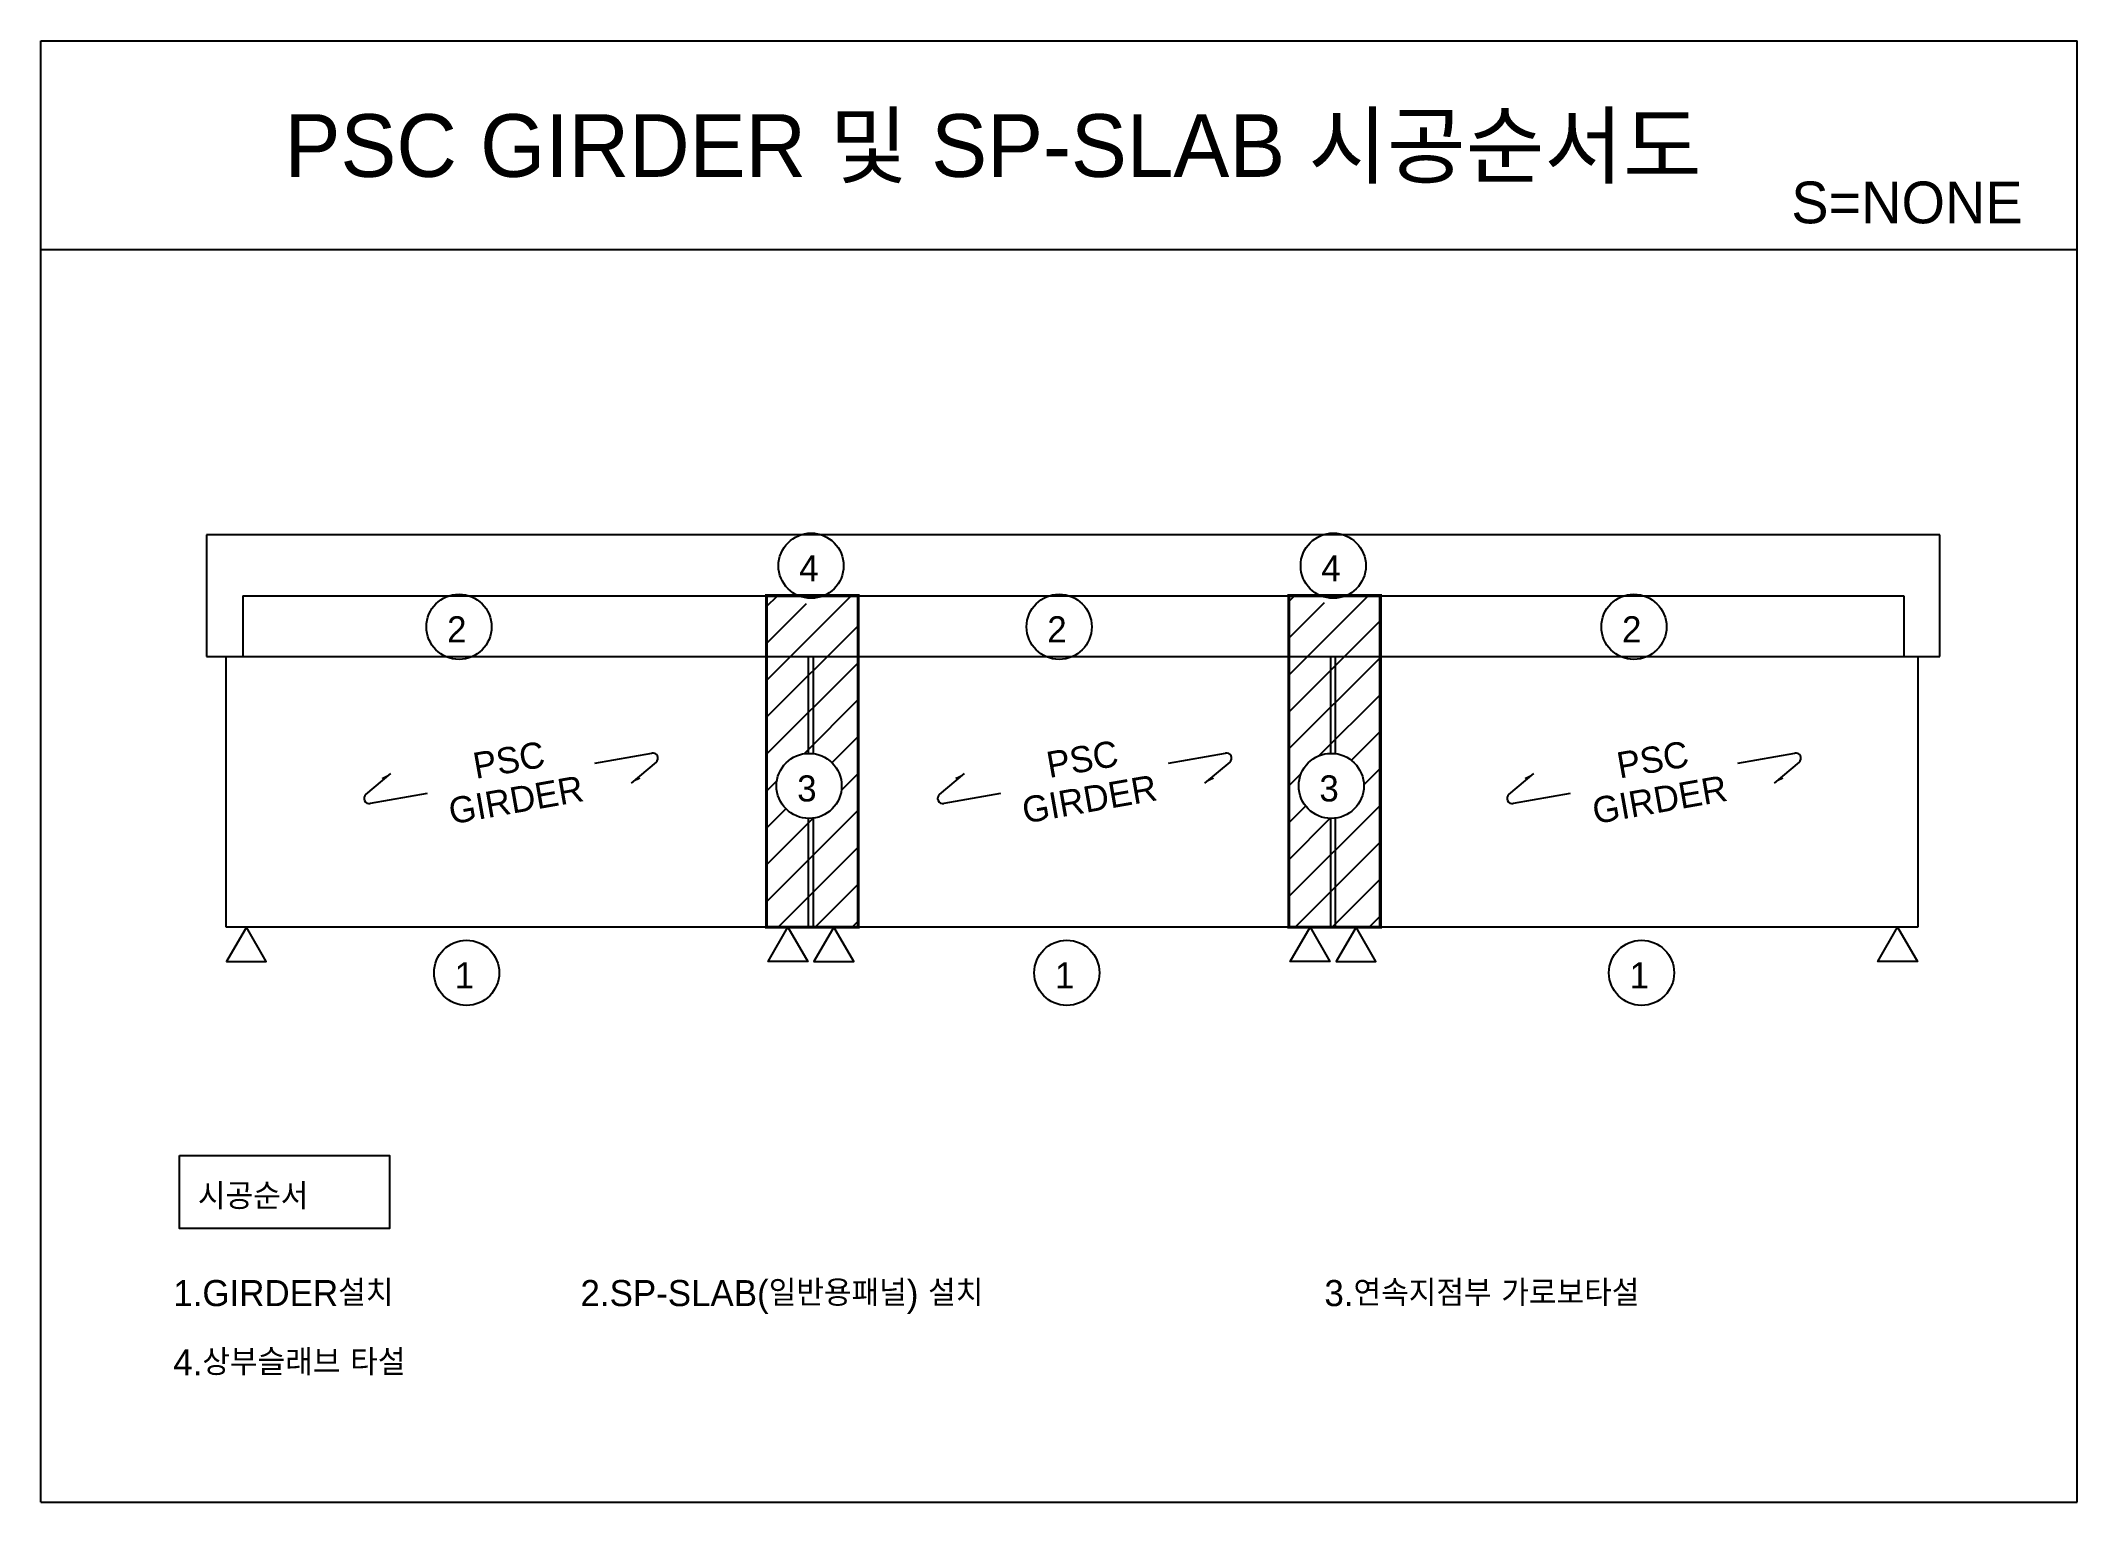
# Model space of a CAD drawing. Extents: x 0 to 195, y -140 to 0.
import ezdxf
from ezdxf.enums import TextEntityAlignment as Align

# ---------------------------------------------------------------- set-up
doc = ezdxf.new("R2010")
doc.units = 0
doc.header["$LTSCALE"] = 300
doc.layers.get('0').update_dxf_attribs({"linetype": 'CONTINUOUS'})
doc.layers.add('txt', color=7, linetype='CONTINUOUS')
doc.styles.add('GHS', font='djdg.shx', dxfattribs={"bigfont": 'ghs.shx'})
doc.styles.add('주TITLE', font='taegulim.TTF')
pattern_1 = [(45, (-4265.4755, 931.7988), (-1.767767, 1.767767), [])]

# ---------------------------------------------------------------- blocks, each defined once
blk = doc.blocks.new('plmark')
at = {"color": 3}
for p, q in [((-5.78, 0.93), (-3.07, 2.5)), ((0, 0), (-5.53, 0))]:
    blk.add_line(p, q, dxfattribs=at)
blk.add_arc((-5.53, 0.5), 0.5, 120, 270, dxfattribs=at)
blk.add_solid([(-3.91, 2.02), (-4.03, 2.24), (-3.07, 2.5)], dxfattribs=at)

msp = doc.modelspace()

# ---------------------------------------------------------------- hatches: boundary and pattern name
h = msp.add_hatch()
h.set_pattern_fill('ANSI31', color=1, scale=20, style=0)
h.set_pattern_definition(pattern_1)
h.paths.add_polyline_path([(78.27, -58.97), (78.27, -53.16), (75.83, -53.16, -0.378435), (71.69, -53.16), (69.5, -53.16), (69.5, -58.97)])
h.paths.add_polyline_path([(73.49, -58.97), (69.5, -58.97), (69.5, -84.91), (73.49, -84.91), (73.49, -74.51, -0.407167), (70.44, -71.38, -0.407167), (73.49, -68.26)])
h.paths.add_polyline_path([(73.49, -68.26, -0.040128), (73.99, -68.29), (73.99, -58.97), (73.49, -58.97)])
h.paths.add_polyline_path([(73.99, -68.29, -0.374831), (76.69, -71.38, -0.374831), (73.99, -74.48), (73.99, -84.91), (78.27, -84.91), (78.27, -58.97), (73.99, -58.97)])
h.paths.add_polyline_path([(73.99, -74.48, -0.040128), (73.49, -74.51), (73.49, -84.91), (73.99, -84.91)])
h = msp.add_hatch()
h.set_pattern_fill('ANSI31', color=1, scale=20, style=0)
h.set_pattern_definition(pattern_1)
h.paths.add_polyline_path([(128.27, -53.16), (125.83, -53.16, -0.378435), (121.69, -53.16), (119.5, -53.16), (119.5, -58.97), (128.27, -58.97)])
h.paths.add_polyline_path([(123.49, -58.97), (119.5, -58.97), (119.5, -84.91), (123.49, -84.91), (123.49, -74.51, -0.407167), (120.44, -71.38, -0.407167), (123.49, -68.26)])
h.paths.add_polyline_path([(123.99, -68.29, -0.374831), (126.69, -71.38, -0.374831), (123.99, -74.48), (123.99, -84.91), (128.27, -84.91), (128.27, -58.97), (123.99, -58.97)])
h.paths.add_polyline_path([(123.99, -58.97), (123.49, -58.97), (123.49, -68.26, -0.040128), (123.99, -68.29)])
h.paths.add_polyline_path([(123.99, -74.48, -0.040128), (123.49, -74.51), (123.49, -84.91), (123.99, -84.91)])

# ---------------------------------------------------------------- linework, layer by layer
for p, q in [((0, 0), (195, 0)), ((0, -140), (0, 0)), ((195, -140), (195, 0)), ((0, -20), (195, -20)), ((69.5, -58.97), (69.5, -53.16)), ((78.27, -58.97), (78.27, -53.16)), ((119.5, -58.97), (119.5, -53.16)), ((128.27, -58.97), (128.27, -53.16)), ((69.5, -58.97), (78.27, -58.97)), ((78.27, -58.97), (78.27, -84.91)), ((69.5, -84.91), (78.27, -84.91)), ((0, -140), (195, -140))]:
    msp.add_line(p, q)
at = {"color": 4}
for p, q in [((181.85, -47.34), (15.88, -47.34)), ((15.88, -47.34), (15.88, -58.97)), ((181.85, -58.97), (181.85, -47.34)), ((19.35, -53.16), (69.5, -53.16)), ((19.35, -53.16), (19.35, -58.97)), ((78.27, -53.16), (119.5, -53.16)), ((128.27, -53.16), (178.39, -53.16)), ((178.39, -53.16), (178.39, -58.97)), ((15.88, -58.97), (181.85, -58.97)), ((17.74, -84.91), (17.74, -58.97)), ((19.35, -58.97), (69.5, -58.97)), ((78.27, -58.97), (119.5, -58.97)), ((128.27, -58.97), (178.39, -58.97)), ((179.74, -58.97), (179.74, -84.91)), ((73.49, -84.91), (17.74, -84.91)), ((123.49, -84.91), (73.99, -84.91)), ((179.74, -84.91), (123.99, -84.91))]:
    msp.add_line(p, q, dxfattribs=at)
at = {"color": 3}
for p, q in [((73.49, -58.97), (73.49, -68.26)), ((73.99, -68.29), (73.99, -58.97)), ((123.49, -58.97), (123.49, -68.26)), ((123.99, -68.29), (123.99, -58.97)), ((73.49, -74.51), (73.49, -84.91)), ((73.99, -84.91), (73.99, -74.48)), ((123.49, -74.51), (123.49, -84.91)), ((123.99, -84.91), (123.99, -74.48))]:
    msp.add_line(p, q, dxfattribs=at)
at = {"color": 4, "const_width": 0.3, "flags": 128}
for points in [[(69.5, -53.16), (78.27, -53.16), (78.27, -84.91), (69.5, -84.91), (69.5, -53.16)], [(119.5, -53.16), (128.27, -53.16), (128.27, -84.91), (119.5, -84.91), (119.5, -53.16)]]:
    msp.add_lwpolyline(points, dxfattribs=at)
at = {"color": 4}
for points in [[(19.7, -84.91), (17.79, -88.21), (21.6, -88.21)], [(71.54, -84.91), (73.44, -88.21), (69.64, -88.21)], [(75.95, -84.91), (74.04, -88.21), (77.85, -88.21)], [(121.54, -84.91), (123.44, -88.21), (119.64, -88.21)], [(125.95, -84.91), (124.04, -88.21), (127.85, -88.21)], [(177.79, -84.91), (179.69, -88.21), (175.89, -88.21)]]:
    msp.add_lwpolyline(points, close=True, dxfattribs=at)
at = {"color": 7}
msp.add_lwpolyline([(13.28, -106.78), (33.39, -106.78), (33.39, -113.76), (13.28, -113.76)], close=True, dxfattribs=at)
at = {"color": 1}
for centre in [(73.76, -50.29), (123.76, -50.29), (40.05, -56.14), (97.52, -56.14), (152.55, -56.14), (73.57, -71.38), (123.57, -71.38), (40.78, -89.28), (98.25, -89.28), (153.28, -89.28)]:
    msp.add_circle(centre, 3.12, dxfattribs=at)

# ---------------------------------------------------------------- block references
at = {"color": 3, "xscale": -1, "yscale": -1, "rotation": 10.00000000002579}
for p in [(53.07, -69.19), (107.99, -69.19), (162.51, -69.19)]:
    msp.add_blockref('plmark', p, dxfattribs=at)
at = {"color": 3, "rotation": 10.00000000002577}
for p in [(36.99, -72.11), (91.91, -72.11), (146.43, -72.11)]:
    msp.add_blockref('plmark', p, dxfattribs=at)

# ---------------------------------------------------------------- texts
at = {"color": 4, "style": '주TITLE'}
msp.add_text('S=NONE', height=4, dxfattribs=at).set_placement((178.69, -17.49), align=Align.CENTER)
at = {"color": 7, "style": 'GHS'}
for s, p in [('4', (72.62, -51.78)), ('4', (122.62, -51.78)), ('2', (38.91, -57.63)), ('2', (96.38, -57.63)), ('2', (151.41, -57.63)), ('3', (72.43, -72.87)), ('3', (122.43, -72.87)), ('1', (152.14, -90.77))]:
    msp.add_text(s, height=2.5, dxfattribs=at).set_placement(p)
for s, p in [('PSC', (44.82, -68.89)), ('PSC', (99.73, -68.8)), ('PSC', (154.34, -68.85)), ('GIRDER', (45.5, -72.71)), ('GIRDER', (100.41, -72.63)), ('GIRDER', (155.01, -72.68))]:
    msp.add_text(s, height=2.5, rotation=10, dxfattribs=at).set_placement(p, align=Align.MIDDLE)
at = {"style": 'GHS'}
for p in [(39.64, -90.77), (97.11, -90.77)]:
    msp.add_text('1', height=2.5, dxfattribs=at).set_placement(p)
at = {"layer": 'txt', "color": 6, "style": '주TITLE'}
msp.add_text('PSC GIRDER 및 SP-SLAB 시공순서도', height=6, dxfattribs=at).set_placement((91.19, -13.04), align=Align.CENTER)
at = {"layer": 'txt', "style": 'GHS'}
for s, p in [('시공순서', (15.05, -111.94)), ('1.GIRDER설치', (12.69, -121.21)), ('2.SP-SLAB(일반용패널) 설치', (51.68, -121.21)), ('3.연속지점부 가로보타설', (122.91, -121.21)), ('4.상부슬래브 타설', (12.69, -127.84))]:
    msp.add_text(s, height=2.5, dxfattribs=at).set_placement(p)

doc.saveas('drawing.dxf')
